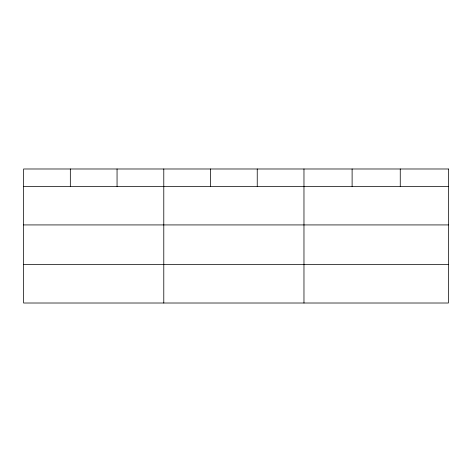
<?xml version="1.0" encoding="UTF-8"?>
<svg xmlns="http://www.w3.org/2000/svg" width="472" height="472" viewBox="0 0 472 472"><rect width="100%" height="100%" fill="white"/><g stroke="black" fill="none" stroke-linecap="round" stroke-linejoin="round"><path stroke-width="0.71" d="M23.6 186.47L448.4 186.47M23.6 224.926L448.4 224.926M23.6 264.556L448.4 264.556M400.256 168.988L400.256 186.47M352.112 168.988L352.112 186.47M303.968 168.988L303.968 303.012M257.24 168.988L257.24 186.47M210.512 168.988L210.512 186.47M163.784 168.988L163.784 303.012M117.056 168.988L117.056 186.47M70.328 168.988L70.328 186.47M448.4 168.988L23.6 168.988L23.6 303.012L448.4 303.012L448.4 168.988"/></g></svg>
